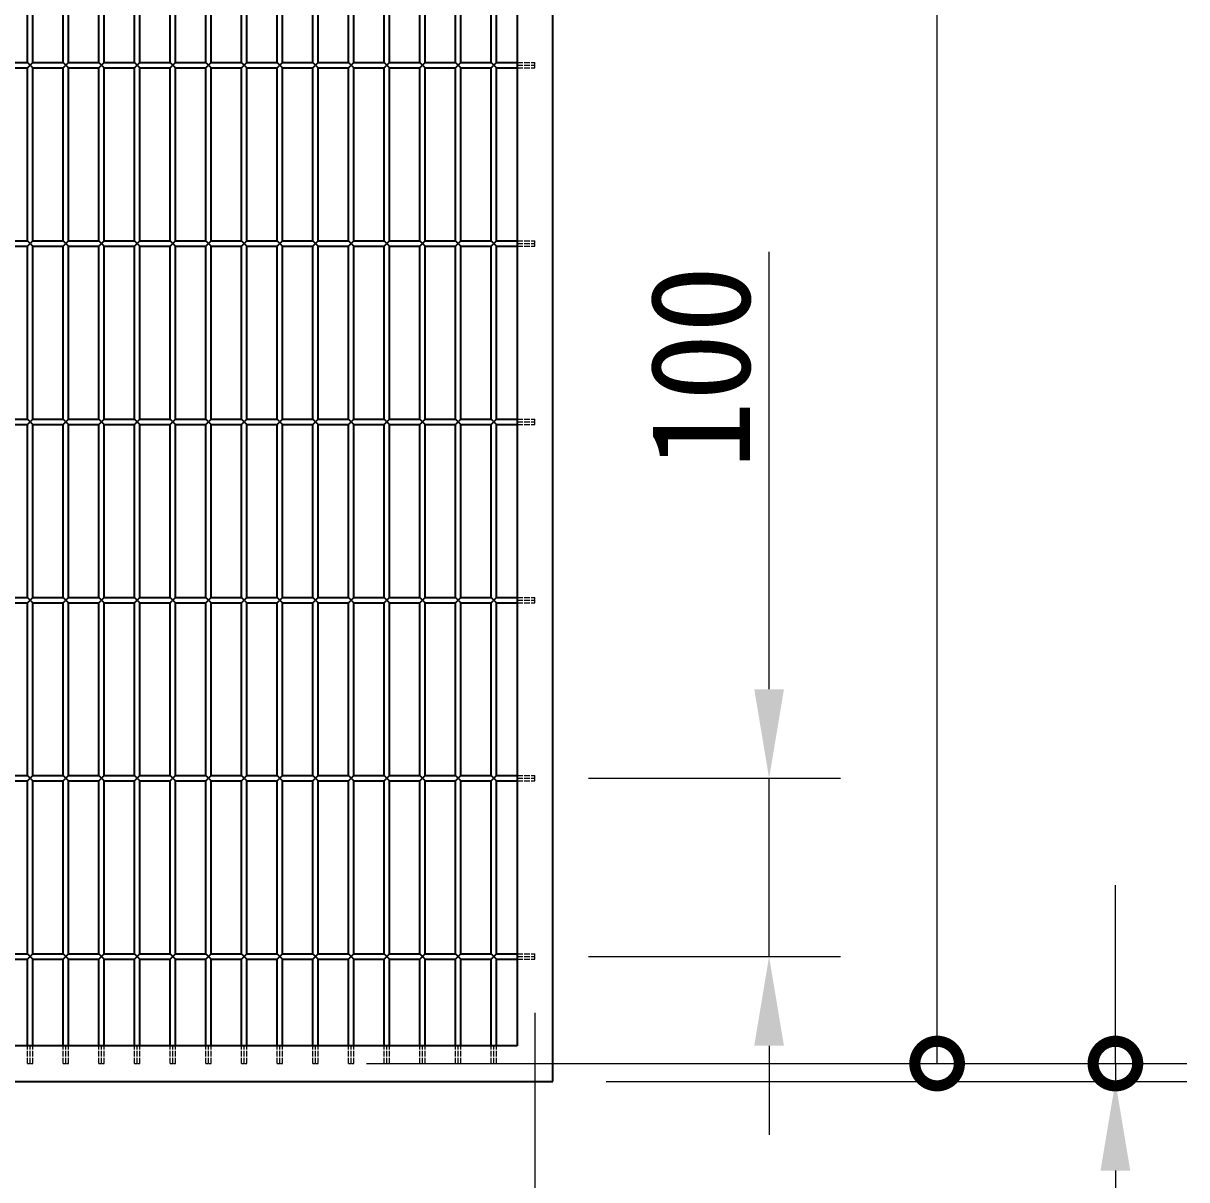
# Model space of a CAD drawing. Header units: millimetres. Extents: x 120 to 9117, y 110 to 4090.
# Drawn here: x 2473 to 3126, y 1462 to 2111 of the extents above; entities that cross this region are included whole.
import ezdxf

# ---------------------------------------------------------------- set-up
doc = ezdxf.new("R2010")
doc.units = ezdxf.units.MM
doc.header["$LTSCALE"] = 20
doc.linetypes.add('DASHED', pattern=[0.2067, 0.1654, -0.0413])
doc.layers.add('可见 (ISO)', color=7, linetype='Continuous', lineweight=25)
doc.layers.add('尺寸 (ISO)', color=7, linetype='Continuous', lineweight=18, true_color=0x008000)
doc.layers.add('隐藏 (ISO)', color=5, linetype='DASHED', lineweight=18, true_color=0x0000ff)
doc.styles.add('最新国标', font='simfang.ttf')
doc.dimstyles.new('默认 (GB)', dxfattribs={"dimscale": 20, "dimtxt": 2.8, "dimasz": 2.5, "dimexe": 2, "dimexo": 1.5, "dimgap": 0.5, "dimtad": 1, "dimtoh": 1, "dimdsep": 46, "dimtxsty": '最新国标', "dimcen": 0.09, "dimdle": 10, "dimclrd": 256, "dimclre": 256, "dimclrt": 256, "dimaunit": 1, "dimadec": 3, "dimazin": 2, "dimtfac": 0.535714, "dimtdec": 3, "dimtmove": 0, "dimatfit": 3, "dimfxl": 0, "dimtolj": 1, "dimlwd": -1, "dimlwe": -1, "dimarcsym": 0})

# ---------------------------------------------------------------- blocks, each defined once
blk = doc.blocks.new('*D9')
at = {"layer": 'Defpoints', "color": 0, "transparency": 16777216}
for p in [(2760.28, 1687.01), (2760.28, 1587.01), (2891.59, 1587.01)]:
    blk.add_point(p, dxfattribs=at)
at = {"layer": '尺寸 (ISO)', "color": 116, "true_color": 0x00803f, "transparency": 16777216}
for p, q in [((2891.59, 1737.01), (2891.59, 1982.31)), ((2790.28, 1687.01), (2931.59, 1687.01)), ((2891.59, 1587.01), (2891.59, 1687.01)), ((2790.28, 1587.01), (2931.59, 1587.01)), ((2891.59, 1537.01), (2891.59, 1487.01))]:
    blk.add_line(p, q, dxfattribs=at)
for points in [[(2883.26, 1737.01), (2899.93, 1737.01), (2891.59, 1687.01)], [(2883.26, 1537.01), (2899.93, 1537.01), (2891.59, 1587.01)]]:
    blk.add_solid(points, dxfattribs=at)
at = {"layer": '尺寸 (ISO)', "transparency": 16777216, "insert": (2853.27, 1917.59), "char_height": 56, "attachment_point": 5, "rotation": 90, "style": '最新国标'}
blk.add_mtext('\\A1;100', dxfattribs=at)
blk = doc.blocks.new('_DotSmall')
at = {"color": 0, "linetype": 'ByBlock', "const_width": 0.5}
blk.add_lwpolyline([(-0.0625, 0, 1), (0.0625, 0, 1)], format="xyb", close=True, dxfattribs=at)
blk = doc.blocks.new('*D17')
at = {"layer": 'Defpoints', "color": 0, "transparency": 16777216}
for p in [(2638.78, 1527.01), (3085.81, 1527.01), (2770.28, 1517.01)]:
    blk.add_point(p, dxfattribs=at)
at = {"layer": '尺寸 (ISO)', "color": 116, "true_color": 0x00803f, "transparency": 16777216}
for p, q in [((3085.81, 1527.01), (3085.81, 1627.01)), ((2668.78, 1527.01), (3125.81, 1527.01)), ((3085.81, 1527.01), (3085.81, 1517.01)), ((2800.28, 1517.01), (3125.81, 1517.01)), ((3085.81, 1467.01), (3085.81, 1328.53))]:
    blk.add_line(p, q, dxfattribs=at)
blk.add_solid([(3077.47, 1467.01), (3094.14, 1467.01), (3085.81, 1517.01)], dxfattribs=at)
at = {"layer": '尺寸 (ISO)', "color": 116, "true_color": 0x00803f, "transparency": 16777216, "xscale": 50, "yscale": 50, "zscale": 50, "rotation": 270}
blk.add_blockref('_DotSmall', (3085.81, 1527.01), dxfattribs=at)
at = {"layer": '尺寸 (ISO)', "transparency": 16777216, "insert": (3047.49, 1372.77), "char_height": 56, "attachment_point": 5, "rotation": 90, "style": '最新国标'}
blk.add_mtext('\\A1;10', dxfattribs=at)
blk = doc.blocks.new('*D19')
at = {"layer": 'Defpoints', "color": 0, "transparency": 16777216}
for p in [(2638.78, 3507.01), (2985.81, 3507.01), (2635.78, 1527.01)]:
    blk.add_point(p, dxfattribs=at)
at = {"layer": '尺寸 (ISO)', "color": 116, "true_color": 0x00803f, "transparency": 16777216}
for p, q in [((2668.78, 3507.01), (3025.81, 3507.01)), ((2985.81, 1527.01), (2985.81, 3457.01)), ((2665.78, 1527.01), (3025.81, 1527.01))]:
    blk.add_line(p, q, dxfattribs=at)
blk.add_solid([(2977.47, 3457.01), (2994.14, 3457.01), (2985.81, 3507.01)], dxfattribs=at)
at = {"layer": '尺寸 (ISO)', "color": 116, "true_color": 0x00803f, "transparency": 16777216, "xscale": 50, "yscale": 50, "zscale": 50, "rotation": 270}
blk.add_blockref('_DotSmall', (2985.81, 1527.01), dxfattribs=at)
at = {"layer": '尺寸 (ISO)', "transparency": 16777216, "insert": (2947.49, 2517.21), "char_height": 56, "attachment_point": 5, "rotation": 90, "style": '最新国标'}
blk.add_mtext('\\A1;1980', dxfattribs=at)
blk = doc.blocks.new('*D21')
at = {"layer": 'Defpoints', "color": 0, "transparency": 16777216}
for p in [(2080.28, 1585.51), (2760.28, 1585.51), (2760.28, 1208.28)]:
    blk.add_point(p, dxfattribs=at)
at = {"layer": '尺寸 (ISO)', "color": 116, "true_color": 0x00803f, "transparency": 16777216}
for p, q in [((2080.28, 1555.51), (2080.28, 1168.28)), ((2760.28, 1555.51), (2760.28, 1168.28)), ((2080.28, 1208.28), (2710.28, 1208.28))]:
    blk.add_line(p, q, dxfattribs=at)
blk.add_solid([(2710.28, 1216.61), (2710.28, 1199.94), (2760.28, 1208.28)], dxfattribs=at)
at = {"layer": '尺寸 (ISO)', "color": 116, "true_color": 0x00803f, "transparency": 16777216, "xscale": 50, "yscale": 50, "zscale": 50, "rotation": 180}
blk.add_blockref('_DotSmall', (2080.28, 1208.28), dxfattribs=at)
at = {"layer": '尺寸 (ISO)', "transparency": 16777216, "insert": (2370.28, 1246.6), "char_height": 56, "attachment_point": 5, "style": '最新国标'}
blk.add_mtext('\\A1;680', dxfattribs=at)

msp = doc.modelspace()

# ---------------------------------------------------------------- linework, layer by layer
at = {"layer": '可见 (ISO)'}
for p, q in [((2770.28, 1517.011), (2770.28, 3517.011)), ((2750.28, 2507.011), (2750.28, 1537.011)), ((2475.78, 2088.511), (2475.78, 2185.511)), ((2478.78, 2088.511), (2478.78, 2185.511)), ((2495.78, 2088.511), (2495.78, 2185.511)), ((2498.78, 2088.511), (2498.78, 2185.511)), ((2515.78, 2088.511), (2515.78, 2185.511)), ((2518.78, 2088.511), (2518.78, 2185.511)), ((2535.78, 2088.511), (2535.78, 2185.511)), ((2538.78, 2088.511), (2538.78, 2185.511)), ((2555.78, 2088.511), (2555.78, 2185.511)), ((2558.78, 2088.511), (2558.78, 2185.511)), ((2575.78, 2088.511), (2575.78, 2185.511)), ((2578.78, 2088.511), (2578.78, 2185.511)), ((2595.78, 2088.511), (2595.78, 2185.511)), ((2598.78, 2088.511), (2598.78, 2185.511)), ((2615.78, 2088.511), (2615.78, 2185.511)), ((2618.78, 2088.511), (2618.78, 2185.511)), ((2635.78, 2088.511), (2635.78, 2185.511)), ((2638.78, 2088.511), (2638.78, 2185.511)), ((2655.78, 2088.511), (2655.78, 2185.511)), ((2658.78, 2088.511), (2658.78, 2185.511)), ((2675.78, 2088.511), (2675.78, 2185.511)), ((2678.78, 2088.511), (2678.78, 2185.511)), ((2695.78, 2088.511), (2695.78, 2185.511)), ((2698.78, 2088.511), (2698.78, 2185.511)), ((2715.78, 2088.511), (2715.78, 2185.511)), ((2718.78, 2088.511), (2718.78, 2185.511)), ((2735.78, 2088.511), (2735.78, 2185.511)), ((2738.78, 2088.511), (2738.78, 2185.511)), ((2458.78, 2088.511), (2475.78, 2088.511)), ((2477.28, 2087.011), (2475.78, 2088.511)), ((2478.78, 2088.511), (2477.28, 2087.011)), ((2478.78, 2088.511), (2495.78, 2088.511)), ((2497.28, 2087.011), (2495.78, 2088.511)), ((2498.78, 2088.511), (2497.28, 2087.011)), ((2498.78, 2088.511), (2515.78, 2088.511)), ((2517.28, 2087.011), (2515.78, 2088.511)), ((2518.78, 2088.511), (2517.28, 2087.011)), ((2518.78, 2088.511), (2535.78, 2088.511)), ((2537.28, 2087.011), (2535.78, 2088.511)), ((2538.78, 2088.511), (2537.28, 2087.011)), ((2538.78, 2088.511), (2555.78, 2088.511)), ((2557.28, 2087.011), (2555.78, 2088.511)), ((2558.78, 2088.511), (2557.28, 2087.011)), ((2558.78, 2088.511), (2575.78, 2088.511)), ((2577.28, 2087.011), (2575.78, 2088.511)), ((2578.78, 2088.511), (2577.28, 2087.011)), ((2578.78, 2088.511), (2595.78, 2088.511)), ((2597.28, 2087.011), (2595.78, 2088.511)), ((2598.78, 2088.511), (2597.28, 2087.011)), ((2598.78, 2088.511), (2615.78, 2088.511)), ((2617.28, 2087.011), (2615.78, 2088.511)), ((2618.78, 2088.511), (2617.28, 2087.011)), ((2618.78, 2088.511), (2635.78, 2088.511)), ((2637.28, 2087.011), (2635.78, 2088.511)), ((2638.78, 2088.511), (2637.28, 2087.011)), ((2638.78, 2088.511), (2655.78, 2088.511)), ((2657.28, 2087.011), (2655.78, 2088.511)), ((2658.78, 2088.511), (2657.28, 2087.011)), ((2658.78, 2088.511), (2675.78, 2088.511)), ((2677.28, 2087.011), (2675.78, 2088.511)), ((2678.78, 2088.511), (2677.28, 2087.011)), ((2678.78, 2088.511), (2695.78, 2088.511)), ((2697.28, 2087.011), (2695.78, 2088.511)), ((2698.78, 2088.511), (2697.28, 2087.011)), ((2698.78, 2088.511), (2715.78, 2088.511)), ((2717.28, 2087.011), (2715.78, 2088.511)), ((2718.78, 2088.511), (2717.28, 2087.011)), ((2718.78, 2088.511), (2735.78, 2088.511)), ((2737.28, 2087.011), (2735.78, 2088.511)), ((2738.78, 2088.511), (2737.28, 2087.011)), ((2738.78, 2088.511), (2750.28, 2088.511)), ((2458.78, 2085.511), (2475.78, 2085.511)), ((2475.78, 2085.511), (2477.28, 2087.011)), ((2475.78, 1988.511), (2475.78, 2085.511)), ((2477.28, 2087.011), (2478.78, 2085.511)), ((2478.78, 2085.511), (2495.78, 2085.511)), ((2478.78, 1988.511), (2478.78, 2085.511)), ((2495.78, 2085.511), (2497.28, 2087.011)), ((2495.78, 1988.511), (2495.78, 2085.511)), ((2497.28, 2087.011), (2498.78, 2085.511)), ((2498.78, 2085.511), (2515.78, 2085.511)), ((2498.78, 1988.511), (2498.78, 2085.511)), ((2515.78, 2085.511), (2517.28, 2087.011)), ((2515.78, 1988.511), (2515.78, 2085.511)), ((2517.28, 2087.011), (2518.78, 2085.511)), ((2518.78, 2085.511), (2535.78, 2085.511)), ((2518.78, 1988.511), (2518.78, 2085.511)), ((2535.78, 2085.511), (2537.28, 2087.011)), ((2535.78, 1988.511), (2535.78, 2085.511)), ((2537.28, 2087.011), (2538.78, 2085.511)), ((2538.78, 2085.511), (2555.78, 2085.511)), ((2538.78, 1988.511), (2538.78, 2085.511)), ((2555.78, 2085.511), (2557.28, 2087.011)), ((2555.78, 1988.511), (2555.78, 2085.511)), ((2557.28, 2087.011), (2558.78, 2085.511)), ((2558.78, 2085.511), (2575.78, 2085.511)), ((2558.78, 1988.511), (2558.78, 2085.511)), ((2575.78, 2085.511), (2577.28, 2087.011)), ((2575.78, 1988.511), (2575.78, 2085.511)), ((2577.28, 2087.011), (2578.78, 2085.511)), ((2578.78, 2085.511), (2595.78, 2085.511)), ((2578.78, 1988.511), (2578.78, 2085.511)), ((2595.78, 2085.511), (2597.28, 2087.011)), ((2595.78, 1988.511), (2595.78, 2085.511)), ((2597.28, 2087.011), (2598.78, 2085.511)), ((2598.78, 2085.511), (2615.78, 2085.511)), ((2598.78, 1988.511), (2598.78, 2085.511)), ((2615.78, 2085.511), (2617.28, 2087.011)), ((2615.78, 1988.511), (2615.78, 2085.511)), ((2617.28, 2087.011), (2618.78, 2085.511)), ((2618.78, 2085.511), (2635.78, 2085.511)), ((2618.78, 1988.511), (2618.78, 2085.511)), ((2635.78, 2085.511), (2637.28, 2087.011)), ((2635.78, 1988.511), (2635.78, 2085.511)), ((2637.28, 2087.011), (2638.78, 2085.511)), ((2638.78, 2085.511), (2655.78, 2085.511)), ((2638.78, 1988.511), (2638.78, 2085.511)), ((2655.78, 2085.511), (2657.28, 2087.011)), ((2655.78, 1988.511), (2655.78, 2085.511)), ((2657.28, 2087.011), (2658.78, 2085.511)), ((2658.78, 2085.511), (2675.78, 2085.511)), ((2658.78, 1988.511), (2658.78, 2085.511)), ((2675.78, 2085.511), (2677.28, 2087.011)), ((2675.78, 1988.511), (2675.78, 2085.511)), ((2677.28, 2087.011), (2678.78, 2085.511)), ((2678.78, 2085.511), (2695.78, 2085.511)), ((2678.78, 1988.511), (2678.78, 2085.511)), ((2695.78, 2085.511), (2697.28, 2087.011)), ((2695.78, 1988.511), (2695.78, 2085.511)), ((2697.28, 2087.011), (2698.78, 2085.511)), ((2698.78, 2085.511), (2715.78, 2085.511)), ((2698.78, 1988.511), (2698.78, 2085.511)), ((2715.78, 2085.511), (2717.28, 2087.011)), ((2715.78, 1988.511), (2715.78, 2085.511)), ((2717.28, 2087.011), (2718.78, 2085.511)), ((2718.78, 2085.511), (2735.78, 2085.511)), ((2718.78, 1988.511), (2718.78, 2085.511)), ((2735.78, 2085.511), (2737.28, 2087.011)), ((2735.78, 1988.511), (2735.78, 2085.511)), ((2737.28, 2087.011), (2738.78, 2085.511)), ((2738.78, 2085.511), (2750.28, 2085.511)), ((2738.78, 1988.511), (2738.78, 2085.511)), ((2458.78, 1988.511), (2475.78, 1988.511)), ((2458.78, 1985.511), (2475.78, 1985.511)), ((2477.28, 1987.011), (2475.78, 1988.511)), ((2475.78, 1985.511), (2477.28, 1987.011)), ((2475.78, 1888.511), (2475.78, 1985.511)), ((2478.78, 1988.511), (2477.28, 1987.011)), ((2477.28, 1987.011), (2478.78, 1985.511)), ((2478.78, 1988.511), (2495.78, 1988.511)), ((2478.78, 1985.511), (2495.78, 1985.511)), ((2478.78, 1888.511), (2478.78, 1985.511)), ((2497.28, 1987.011), (2495.78, 1988.511)), ((2495.78, 1985.511), (2497.28, 1987.011)), ((2495.78, 1888.511), (2495.78, 1985.511)), ((2498.78, 1988.511), (2497.28, 1987.011)), ((2497.28, 1987.011), (2498.78, 1985.511)), ((2498.78, 1988.511), (2515.78, 1988.511)), ((2498.78, 1985.511), (2515.78, 1985.511)), ((2498.78, 1888.511), (2498.78, 1985.511)), ((2517.28, 1987.011), (2515.78, 1988.511)), ((2515.78, 1985.511), (2517.28, 1987.011)), ((2515.78, 1888.511), (2515.78, 1985.511)), ((2518.78, 1988.511), (2517.28, 1987.011)), ((2517.28, 1987.011), (2518.78, 1985.511)), ((2518.78, 1988.511), (2535.78, 1988.511)), ((2518.78, 1985.511), (2535.78, 1985.511)), ((2518.78, 1888.511), (2518.78, 1985.511)), ((2537.28, 1987.011), (2535.78, 1988.511)), ((2535.78, 1985.511), (2537.28, 1987.011)), ((2535.78, 1888.511), (2535.78, 1985.511)), ((2538.78, 1988.511), (2537.28, 1987.011)), ((2537.28, 1987.011), (2538.78, 1985.511)), ((2538.78, 1988.511), (2555.78, 1988.511)), ((2538.78, 1985.511), (2555.78, 1985.511)), ((2538.78, 1888.511), (2538.78, 1985.511)), ((2557.28, 1987.011), (2555.78, 1988.511)), ((2555.78, 1985.511), (2557.28, 1987.011)), ((2555.78, 1888.511), (2555.78, 1985.511)), ((2558.78, 1988.511), (2557.28, 1987.011)), ((2557.28, 1987.011), (2558.78, 1985.511)), ((2558.78, 1988.511), (2575.78, 1988.511)), ((2558.78, 1985.511), (2575.78, 1985.511)), ((2558.78, 1888.511), (2558.78, 1985.511)), ((2577.28, 1987.011), (2575.78, 1988.511)), ((2575.78, 1985.511), (2577.28, 1987.011)), ((2575.78, 1888.511), (2575.78, 1985.511)), ((2578.78, 1988.511), (2577.28, 1987.011)), ((2577.28, 1987.011), (2578.78, 1985.511)), ((2578.78, 1988.511), (2595.78, 1988.511)), ((2578.78, 1985.511), (2595.78, 1985.511)), ((2578.78, 1888.511), (2578.78, 1985.511)), ((2597.28, 1987.011), (2595.78, 1988.511)), ((2595.78, 1985.511), (2597.28, 1987.011)), ((2595.78, 1888.511), (2595.78, 1985.511)), ((2598.78, 1988.511), (2597.28, 1987.011)), ((2597.28, 1987.011), (2598.78, 1985.511)), ((2598.78, 1988.511), (2615.78, 1988.511)), ((2598.78, 1985.511), (2615.78, 1985.511)), ((2598.78, 1888.511), (2598.78, 1985.511)), ((2617.28, 1987.011), (2615.78, 1988.511)), ((2615.78, 1985.511), (2617.28, 1987.011)), ((2615.78, 1888.511), (2615.78, 1985.511)), ((2618.78, 1988.511), (2617.28, 1987.011)), ((2617.28, 1987.011), (2618.78, 1985.511)), ((2618.78, 1988.511), (2635.78, 1988.511)), ((2618.78, 1985.511), (2635.78, 1985.511)), ((2618.78, 1888.511), (2618.78, 1985.511)), ((2637.28, 1987.011), (2635.78, 1988.511)), ((2635.78, 1985.511), (2637.28, 1987.011)), ((2635.78, 1888.511), (2635.78, 1985.511)), ((2638.78, 1988.511), (2637.28, 1987.011)), ((2637.28, 1987.011), (2638.78, 1985.511)), ((2638.78, 1988.511), (2655.78, 1988.511)), ((2638.78, 1985.511), (2655.78, 1985.511)), ((2638.78, 1888.511), (2638.78, 1985.511)), ((2657.28, 1987.011), (2655.78, 1988.511)), ((2655.78, 1985.511), (2657.28, 1987.011)), ((2655.78, 1888.511), (2655.78, 1985.511)), ((2658.78, 1988.511), (2657.28, 1987.011)), ((2657.28, 1987.011), (2658.78, 1985.511)), ((2658.78, 1988.511), (2675.78, 1988.511)), ((2658.78, 1985.511), (2675.78, 1985.511)), ((2658.78, 1888.511), (2658.78, 1985.511)), ((2677.28, 1987.011), (2675.78, 1988.511)), ((2675.78, 1985.511), (2677.28, 1987.011)), ((2675.78, 1888.511), (2675.78, 1985.511)), ((2678.78, 1988.511), (2677.28, 1987.011)), ((2677.28, 1987.011), (2678.78, 1985.511)), ((2678.78, 1988.511), (2695.78, 1988.511)), ((2678.78, 1985.511), (2695.78, 1985.511)), ((2678.78, 1888.511), (2678.78, 1985.511)), ((2697.28, 1987.011), (2695.78, 1988.511)), ((2695.78, 1985.511), (2697.28, 1987.011)), ((2695.78, 1888.511), (2695.78, 1985.511)), ((2698.78, 1988.511), (2697.28, 1987.011)), ((2697.28, 1987.011), (2698.78, 1985.511)), ((2698.78, 1988.511), (2715.78, 1988.511)), ((2698.78, 1985.511), (2715.78, 1985.511)), ((2698.78, 1888.511), (2698.78, 1985.511)), ((2717.28, 1987.011), (2715.78, 1988.511)), ((2715.78, 1985.511), (2717.28, 1987.011)), ((2715.78, 1888.511), (2715.78, 1985.511)), ((2718.78, 1988.511), (2717.28, 1987.011)), ((2717.28, 1987.011), (2718.78, 1985.511)), ((2718.78, 1988.511), (2735.78, 1988.511)), ((2718.78, 1985.511), (2735.78, 1985.511)), ((2718.78, 1888.511), (2718.78, 1985.511)), ((2737.28, 1987.011), (2735.78, 1988.511)), ((2735.78, 1985.511), (2737.28, 1987.011)), ((2735.78, 1888.511), (2735.78, 1985.511)), ((2738.78, 1988.511), (2737.28, 1987.011)), ((2737.28, 1987.011), (2738.78, 1985.511)), ((2738.78, 1988.511), (2750.28, 1988.511)), ((2738.78, 1985.511), (2750.28, 1985.511)), ((2738.78, 1888.511), (2738.78, 1985.511)), ((2458.78, 1888.511), (2475.78, 1888.511)), ((2477.28, 1887.011), (2475.78, 1888.511)), ((2475.78, 1885.511), (2477.28, 1887.011)), ((2478.78, 1888.511), (2477.28, 1887.011)), ((2477.28, 1887.011), (2478.78, 1885.511)), ((2478.78, 1888.511), (2495.78, 1888.511)), ((2497.28, 1887.011), (2495.78, 1888.511)), ((2495.78, 1885.511), (2497.28, 1887.011)), ((2498.78, 1888.511), (2497.28, 1887.011)), ((2497.28, 1887.011), (2498.78, 1885.511)), ((2498.78, 1888.511), (2515.78, 1888.511)), ((2517.28, 1887.011), (2515.78, 1888.511)), ((2515.78, 1885.511), (2517.28, 1887.011)), ((2518.78, 1888.511), (2517.28, 1887.011)), ((2517.28, 1887.011), (2518.78, 1885.511)), ((2518.78, 1888.511), (2535.78, 1888.511)), ((2537.28, 1887.011), (2535.78, 1888.511)), ((2535.78, 1885.511), (2537.28, 1887.011)), ((2538.78, 1888.511), (2537.28, 1887.011)), ((2537.28, 1887.011), (2538.78, 1885.511)), ((2538.78, 1888.511), (2555.78, 1888.511)), ((2557.28, 1887.011), (2555.78, 1888.511)), ((2555.78, 1885.511), (2557.28, 1887.011)), ((2558.78, 1888.511), (2557.28, 1887.011)), ((2557.28, 1887.011), (2558.78, 1885.511)), ((2558.78, 1888.511), (2575.78, 1888.511)), ((2577.28, 1887.011), (2575.78, 1888.511)), ((2575.78, 1885.511), (2577.28, 1887.011)), ((2578.78, 1888.511), (2577.28, 1887.011)), ((2577.28, 1887.011), (2578.78, 1885.511)), ((2578.78, 1888.511), (2595.78, 1888.511)), ((2597.28, 1887.011), (2595.78, 1888.511)), ((2595.78, 1885.511), (2597.28, 1887.011)), ((2598.78, 1888.511), (2597.28, 1887.011)), ((2597.28, 1887.011), (2598.78, 1885.511)), ((2598.78, 1888.511), (2615.78, 1888.511)), ((2617.28, 1887.011), (2615.78, 1888.511)), ((2615.78, 1885.511), (2617.28, 1887.011)), ((2618.78, 1888.511), (2617.28, 1887.011)), ((2617.28, 1887.011), (2618.78, 1885.511)), ((2618.78, 1888.511), (2635.78, 1888.511)), ((2637.28, 1887.011), (2635.78, 1888.511)), ((2635.78, 1885.511), (2637.28, 1887.011)), ((2638.78, 1888.511), (2637.28, 1887.011)), ((2637.28, 1887.011), (2638.78, 1885.511)), ((2638.78, 1888.511), (2655.78, 1888.511)), ((2657.28, 1887.011), (2655.78, 1888.511)), ((2655.78, 1885.511), (2657.28, 1887.011)), ((2658.78, 1888.511), (2657.28, 1887.011)), ((2657.28, 1887.011), (2658.78, 1885.511)), ((2658.78, 1888.511), (2675.78, 1888.511)), ((2677.28, 1887.011), (2675.78, 1888.511)), ((2675.78, 1885.511), (2677.28, 1887.011)), ((2678.78, 1888.511), (2677.28, 1887.011)), ((2677.28, 1887.011), (2678.78, 1885.511)), ((2678.78, 1888.511), (2695.78, 1888.511)), ((2697.28, 1887.011), (2695.78, 1888.511)), ((2695.78, 1885.511), (2697.28, 1887.011)), ((2698.78, 1888.511), (2697.28, 1887.011)), ((2697.28, 1887.011), (2698.78, 1885.511)), ((2698.78, 1888.511), (2715.78, 1888.511)), ((2717.28, 1887.011), (2715.78, 1888.511)), ((2715.78, 1885.511), (2717.28, 1887.011)), ((2718.78, 1888.511), (2717.28, 1887.011)), ((2717.28, 1887.011), (2718.78, 1885.511)), ((2718.78, 1888.511), (2735.78, 1888.511)), ((2737.28, 1887.011), (2735.78, 1888.511)), ((2735.78, 1885.511), (2737.28, 1887.011)), ((2738.78, 1888.511), (2737.28, 1887.011)), ((2737.28, 1887.011), (2738.78, 1885.511)), ((2738.78, 1888.511), (2750.28, 1888.511)), ((2458.78, 1885.511), (2475.78, 1885.511)), ((2475.78, 1788.511), (2475.78, 1885.511)), ((2478.78, 1885.511), (2495.78, 1885.511)), ((2478.78, 1788.511), (2478.78, 1885.511)), ((2495.78, 1788.511), (2495.78, 1885.511)), ((2498.78, 1885.511), (2515.78, 1885.511)), ((2498.78, 1788.511), (2498.78, 1885.511)), ((2515.78, 1788.511), (2515.78, 1885.511)), ((2518.78, 1885.511), (2535.78, 1885.511)), ((2518.78, 1788.511), (2518.78, 1885.511)), ((2535.78, 1788.511), (2535.78, 1885.511)), ((2538.78, 1885.511), (2555.78, 1885.511)), ((2538.78, 1788.511), (2538.78, 1885.511)), ((2555.78, 1788.511), (2555.78, 1885.511)), ((2558.78, 1885.511), (2575.78, 1885.511)), ((2558.78, 1788.511), (2558.78, 1885.511)), ((2575.78, 1788.511), (2575.78, 1885.511)), ((2578.78, 1885.511), (2595.78, 1885.511)), ((2578.78, 1788.511), (2578.78, 1885.511)), ((2595.78, 1788.511), (2595.78, 1885.511)), ((2598.78, 1885.511), (2615.78, 1885.511)), ((2598.78, 1788.511), (2598.78, 1885.511)), ((2615.78, 1788.511), (2615.78, 1885.511)), ((2618.78, 1885.511), (2635.78, 1885.511)), ((2618.78, 1788.511), (2618.78, 1885.511)), ((2635.78, 1788.511), (2635.78, 1885.511)), ((2638.78, 1885.511), (2655.78, 1885.511)), ((2638.78, 1788.511), (2638.78, 1885.511)), ((2655.78, 1788.511), (2655.78, 1885.511)), ((2658.78, 1885.511), (2675.78, 1885.511)), ((2658.78, 1788.511), (2658.78, 1885.511)), ((2675.78, 1788.511), (2675.78, 1885.511)), ((2678.78, 1885.511), (2695.78, 1885.511)), ((2678.78, 1788.511), (2678.78, 1885.511)), ((2695.78, 1788.511), (2695.78, 1885.511)), ((2698.78, 1885.511), (2715.78, 1885.511)), ((2698.78, 1788.511), (2698.78, 1885.511)), ((2715.78, 1788.511), (2715.78, 1885.511)), ((2718.78, 1885.511), (2735.78, 1885.511)), ((2718.78, 1788.511), (2718.78, 1885.511)), ((2735.78, 1788.511), (2735.78, 1885.511)), ((2738.78, 1885.511), (2750.28, 1885.511)), ((2738.78, 1788.511), (2738.78, 1885.511)), ((2458.78, 1788.511), (2475.78, 1788.511)), ((2477.28, 1787.011), (2475.78, 1788.511)), ((2478.78, 1788.511), (2477.28, 1787.011)), ((2478.78, 1788.511), (2495.78, 1788.511)), ((2497.28, 1787.011), (2495.78, 1788.511)), ((2498.78, 1788.511), (2497.28, 1787.011)), ((2498.78, 1788.511), (2515.78, 1788.511)), ((2517.28, 1787.011), (2515.78, 1788.511)), ((2518.78, 1788.511), (2517.28, 1787.011)), ((2518.78, 1788.511), (2535.78, 1788.511)), ((2537.28, 1787.011), (2535.78, 1788.511)), ((2538.78, 1788.511), (2537.28, 1787.011)), ((2538.78, 1788.511), (2555.78, 1788.511)), ((2557.28, 1787.011), (2555.78, 1788.511)), ((2558.78, 1788.511), (2557.28, 1787.011)), ((2558.78, 1788.511), (2575.78, 1788.511)), ((2577.28, 1787.011), (2575.78, 1788.511)), ((2578.78, 1788.511), (2577.28, 1787.011)), ((2578.78, 1788.511), (2595.78, 1788.511)), ((2597.28, 1787.011), (2595.78, 1788.511)), ((2598.78, 1788.511), (2597.28, 1787.011)), ((2598.78, 1788.511), (2615.78, 1788.511)), ((2617.28, 1787.011), (2615.78, 1788.511)), ((2618.78, 1788.511), (2617.28, 1787.011)), ((2618.78, 1788.511), (2635.78, 1788.511)), ((2637.28, 1787.011), (2635.78, 1788.511)), ((2638.78, 1788.511), (2637.28, 1787.011)), ((2638.78, 1788.511), (2655.78, 1788.511)), ((2657.28, 1787.011), (2655.78, 1788.511)), ((2658.78, 1788.511), (2657.28, 1787.011)), ((2658.78, 1788.511), (2675.78, 1788.511)), ((2677.28, 1787.011), (2675.78, 1788.511)), ((2678.78, 1788.511), (2677.28, 1787.011)), ((2678.78, 1788.511), (2695.78, 1788.511)), ((2697.28, 1787.011), (2695.78, 1788.511)), ((2698.78, 1788.511), (2697.28, 1787.011)), ((2698.78, 1788.511), (2715.78, 1788.511)), ((2717.28, 1787.011), (2715.78, 1788.511)), ((2718.78, 1788.511), (2717.28, 1787.011)), ((2718.78, 1788.511), (2735.78, 1788.511)), ((2737.28, 1787.011), (2735.78, 1788.511)), ((2738.78, 1788.511), (2737.28, 1787.011)), ((2738.78, 1788.511), (2750.28, 1788.511)), ((2458.78, 1785.511), (2475.78, 1785.511)), ((2475.78, 1785.511), (2477.28, 1787.011)), ((2475.78, 1688.511), (2475.78, 1785.511)), ((2477.28, 1787.011), (2478.78, 1785.511)), ((2478.78, 1785.511), (2495.78, 1785.511)), ((2478.78, 1688.511), (2478.78, 1785.511)), ((2495.78, 1785.511), (2497.28, 1787.011)), ((2495.78, 1688.511), (2495.78, 1785.511)), ((2497.28, 1787.011), (2498.78, 1785.511)), ((2498.78, 1785.511), (2515.78, 1785.511)), ((2498.78, 1688.511), (2498.78, 1785.511)), ((2515.78, 1785.511), (2517.28, 1787.011)), ((2515.78, 1688.511), (2515.78, 1785.511)), ((2517.28, 1787.011), (2518.78, 1785.511)), ((2518.78, 1785.511), (2535.78, 1785.511)), ((2518.78, 1688.511), (2518.78, 1785.511)), ((2535.78, 1785.511), (2537.28, 1787.011)), ((2535.78, 1688.511), (2535.78, 1785.511)), ((2537.28, 1787.011), (2538.78, 1785.511)), ((2538.78, 1785.511), (2555.78, 1785.511)), ((2538.78, 1688.511), (2538.78, 1785.511)), ((2555.78, 1785.511), (2557.28, 1787.011)), ((2555.78, 1688.511), (2555.78, 1785.511)), ((2557.28, 1787.011), (2558.78, 1785.511)), ((2558.78, 1785.511), (2575.78, 1785.511)), ((2558.78, 1688.511), (2558.78, 1785.511)), ((2575.78, 1785.511), (2577.28, 1787.011)), ((2575.78, 1688.511), (2575.78, 1785.511)), ((2577.28, 1787.011), (2578.78, 1785.511)), ((2578.78, 1785.511), (2595.78, 1785.511)), ((2578.78, 1688.511), (2578.78, 1785.511)), ((2595.78, 1785.511), (2597.28, 1787.011)), ((2595.78, 1688.511), (2595.78, 1785.511)), ((2597.28, 1787.011), (2598.78, 1785.511)), ((2598.78, 1785.511), (2615.78, 1785.511)), ((2598.78, 1688.511), (2598.78, 1785.511)), ((2615.78, 1785.511), (2617.28, 1787.011)), ((2615.78, 1688.511), (2615.78, 1785.511)), ((2617.28, 1787.011), (2618.78, 1785.511)), ((2618.78, 1785.511), (2635.78, 1785.511)), ((2618.78, 1688.511), (2618.78, 1785.511)), ((2635.78, 1785.511), (2637.28, 1787.011)), ((2635.78, 1688.511), (2635.78, 1785.511)), ((2637.28, 1787.011), (2638.78, 1785.511)), ((2638.78, 1785.511), (2655.78, 1785.511)), ((2638.78, 1688.511), (2638.78, 1785.511)), ((2655.78, 1785.511), (2657.28, 1787.011)), ((2655.78, 1688.511), (2655.78, 1785.511)), ((2657.28, 1787.011), (2658.78, 1785.511)), ((2658.78, 1785.511), (2675.78, 1785.511)), ((2658.78, 1688.511), (2658.78, 1785.511)), ((2675.78, 1785.511), (2677.28, 1787.011)), ((2675.78, 1688.511), (2675.78, 1785.511)), ((2677.28, 1787.011), (2678.78, 1785.511)), ((2678.78, 1785.511), (2695.78, 1785.511)), ((2678.78, 1688.511), (2678.78, 1785.511)), ((2695.78, 1785.511), (2697.28, 1787.011)), ((2695.78, 1688.511), (2695.78, 1785.511)), ((2697.28, 1787.011), (2698.78, 1785.511)), ((2698.78, 1785.511), (2715.78, 1785.511)), ((2698.78, 1688.511), (2698.78, 1785.511)), ((2715.78, 1785.511), (2717.28, 1787.011)), ((2715.78, 1688.511), (2715.78, 1785.511)), ((2717.28, 1787.011), (2718.78, 1785.511)), ((2718.78, 1785.511), (2735.78, 1785.511)), ((2718.78, 1688.511), (2718.78, 1785.511)), ((2735.78, 1785.511), (2737.28, 1787.011)), ((2735.78, 1688.511), (2735.78, 1785.511)), ((2737.28, 1787.011), (2738.78, 1785.511)), ((2738.78, 1785.511), (2750.28, 1785.511)), ((2738.78, 1688.511), (2738.78, 1785.511)), ((2458.78, 1688.511), (2475.78, 1688.511)), ((2458.78, 1685.511), (2475.78, 1685.511)), ((2477.28, 1687.011), (2475.78, 1688.511)), ((2475.78, 1685.511), (2477.28, 1687.011)), ((2475.78, 1588.511), (2475.78, 1685.511)), ((2478.78, 1688.511), (2477.28, 1687.011)), ((2477.28, 1687.011), (2478.78, 1685.511)), ((2478.78, 1688.511), (2495.78, 1688.511)), ((2478.78, 1685.511), (2495.78, 1685.511)), ((2478.78, 1588.511), (2478.78, 1685.511)), ((2497.28, 1687.011), (2495.78, 1688.511)), ((2495.78, 1685.511), (2497.28, 1687.011)), ((2495.78, 1588.511), (2495.78, 1685.511)), ((2498.78, 1688.511), (2497.28, 1687.011)), ((2497.28, 1687.011), (2498.78, 1685.511)), ((2498.78, 1688.511), (2515.78, 1688.511)), ((2498.78, 1685.511), (2515.78, 1685.511)), ((2498.78, 1588.511), (2498.78, 1685.511)), ((2517.28, 1687.011), (2515.78, 1688.511)), ((2515.78, 1685.511), (2517.28, 1687.011)), ((2515.78, 1588.511), (2515.78, 1685.511)), ((2518.78, 1688.511), (2517.28, 1687.011)), ((2517.28, 1687.011), (2518.78, 1685.511)), ((2518.78, 1688.511), (2535.78, 1688.511)), ((2518.78, 1685.511), (2535.78, 1685.511)), ((2518.78, 1588.511), (2518.78, 1685.511)), ((2537.28, 1687.011), (2535.78, 1688.511)), ((2535.78, 1685.511), (2537.28, 1687.011)), ((2535.78, 1588.511), (2535.78, 1685.511)), ((2538.78, 1688.511), (2537.28, 1687.011)), ((2537.28, 1687.011), (2538.78, 1685.511)), ((2538.78, 1688.511), (2555.78, 1688.511)), ((2538.78, 1685.511), (2555.78, 1685.511)), ((2538.78, 1588.511), (2538.78, 1685.511)), ((2557.28, 1687.011), (2555.78, 1688.511)), ((2555.78, 1685.511), (2557.28, 1687.011)), ((2555.78, 1588.511), (2555.78, 1685.511)), ((2558.78, 1688.511), (2557.28, 1687.011)), ((2557.28, 1687.011), (2558.78, 1685.511)), ((2558.78, 1688.511), (2575.78, 1688.511)), ((2558.78, 1685.511), (2575.78, 1685.511)), ((2558.78, 1588.511), (2558.78, 1685.511)), ((2577.28, 1687.011), (2575.78, 1688.511)), ((2575.78, 1685.511), (2577.28, 1687.011)), ((2575.78, 1588.511), (2575.78, 1685.511)), ((2578.78, 1688.511), (2577.28, 1687.011)), ((2577.28, 1687.011), (2578.78, 1685.511)), ((2578.78, 1688.511), (2595.78, 1688.511)), ((2578.78, 1685.511), (2595.78, 1685.511)), ((2578.78, 1588.511), (2578.78, 1685.511)), ((2597.28, 1687.011), (2595.78, 1688.511)), ((2595.78, 1685.511), (2597.28, 1687.011)), ((2595.78, 1588.511), (2595.78, 1685.511)), ((2598.78, 1688.511), (2597.28, 1687.011)), ((2597.28, 1687.011), (2598.78, 1685.511)), ((2598.78, 1688.511), (2615.78, 1688.511)), ((2598.78, 1685.511), (2615.78, 1685.511)), ((2598.78, 1588.511), (2598.78, 1685.511)), ((2617.28, 1687.011), (2615.78, 1688.511)), ((2615.78, 1685.511), (2617.28, 1687.011)), ((2615.78, 1588.511), (2615.78, 1685.511)), ((2618.78, 1688.511), (2617.28, 1687.011)), ((2617.28, 1687.011), (2618.78, 1685.511)), ((2618.78, 1688.511), (2635.78, 1688.511)), ((2618.78, 1685.511), (2635.78, 1685.511)), ((2618.78, 1588.511), (2618.78, 1685.511)), ((2637.28, 1687.011), (2635.78, 1688.511)), ((2635.78, 1685.511), (2637.28, 1687.011)), ((2635.78, 1588.511), (2635.78, 1685.511)), ((2638.78, 1688.511), (2637.28, 1687.011)), ((2637.28, 1687.011), (2638.78, 1685.511)), ((2638.78, 1688.511), (2655.78, 1688.511)), ((2638.78, 1685.511), (2655.78, 1685.511)), ((2638.78, 1588.511), (2638.78, 1685.511)), ((2657.28, 1687.011), (2655.78, 1688.511)), ((2655.78, 1685.511), (2657.28, 1687.011)), ((2655.78, 1588.511), (2655.78, 1685.511)), ((2658.78, 1688.511), (2657.28, 1687.011)), ((2657.28, 1687.011), (2658.78, 1685.511)), ((2658.78, 1688.511), (2675.78, 1688.511)), ((2658.78, 1685.511), (2675.78, 1685.511)), ((2658.78, 1588.511), (2658.78, 1685.511)), ((2677.28, 1687.011), (2675.78, 1688.511)), ((2675.78, 1685.511), (2677.28, 1687.011)), ((2675.78, 1588.511), (2675.78, 1685.511)), ((2678.78, 1688.511), (2677.28, 1687.011)), ((2677.28, 1687.011), (2678.78, 1685.511)), ((2678.78, 1688.511), (2695.78, 1688.511)), ((2678.78, 1685.511), (2695.78, 1685.511)), ((2678.78, 1588.511), (2678.78, 1685.511)), ((2697.28, 1687.011), (2695.78, 1688.511)), ((2695.78, 1685.511), (2697.28, 1687.011)), ((2695.78, 1588.511), (2695.78, 1685.511)), ((2698.78, 1688.511), (2697.28, 1687.011)), ((2697.28, 1687.011), (2698.78, 1685.511)), ((2698.78, 1688.511), (2715.78, 1688.511)), ((2698.78, 1685.511), (2715.78, 1685.511)), ((2698.78, 1588.511), (2698.78, 1685.511)), ((2717.28, 1687.011), (2715.78, 1688.511)), ((2715.78, 1685.511), (2717.28, 1687.011)), ((2715.78, 1588.511), (2715.78, 1685.511)), ((2718.78, 1688.511), (2717.28, 1687.011)), ((2717.28, 1687.011), (2718.78, 1685.511)), ((2718.78, 1688.511), (2735.78, 1688.511)), ((2718.78, 1685.511), (2735.78, 1685.511)), ((2718.78, 1588.511), (2718.78, 1685.511)), ((2737.28, 1687.011), (2735.78, 1688.511)), ((2735.78, 1685.511), (2737.28, 1687.011)), ((2735.78, 1588.511), (2735.78, 1685.511)), ((2738.78, 1688.511), (2737.28, 1687.011)), ((2737.28, 1687.011), (2738.78, 1685.511)), ((2738.78, 1688.511), (2750.28, 1688.511)), ((2738.78, 1685.511), (2750.28, 1685.511)), ((2738.78, 1588.511), (2738.78, 1685.511)), ((2458.78, 1588.511), (2475.78, 1588.511)), ((2475.78, 1588.511), (2477.28, 1587.011)), ((2477.28, 1587.011), (2475.78, 1585.511)), ((2477.28, 1587.011), (2478.78, 1588.511)), ((2478.78, 1585.511), (2477.28, 1587.011)), ((2478.78, 1588.511), (2495.78, 1588.511)), ((2495.78, 1588.511), (2497.28, 1587.011)), ((2497.28, 1587.011), (2495.78, 1585.511)), ((2497.28, 1587.011), (2498.78, 1588.511)), ((2498.78, 1585.511), (2497.28, 1587.011)), ((2498.78, 1588.511), (2515.78, 1588.511)), ((2515.78, 1588.511), (2517.28, 1587.011)), ((2517.28, 1587.011), (2515.78, 1585.511)), ((2517.28, 1587.011), (2518.78, 1588.511)), ((2518.78, 1585.511), (2517.28, 1587.011)), ((2518.78, 1588.511), (2535.78, 1588.511)), ((2535.78, 1588.511), (2537.28, 1587.011)), ((2537.28, 1587.011), (2535.78, 1585.511)), ((2537.28, 1587.011), (2538.78, 1588.511)), ((2538.78, 1585.511), (2537.28, 1587.011)), ((2538.78, 1588.511), (2555.78, 1588.511)), ((2555.78, 1588.511), (2557.28, 1587.011)), ((2557.28, 1587.011), (2555.78, 1585.511)), ((2557.28, 1587.011), (2558.78, 1588.511)), ((2558.78, 1585.511), (2557.28, 1587.011)), ((2558.78, 1588.511), (2575.78, 1588.511)), ((2575.78, 1588.511), (2577.28, 1587.011)), ((2577.28, 1587.011), (2575.78, 1585.511)), ((2577.28, 1587.011), (2578.78, 1588.511)), ((2578.78, 1585.511), (2577.28, 1587.011)), ((2578.78, 1588.511), (2595.78, 1588.511)), ((2595.78, 1588.511), (2597.28, 1587.011)), ((2597.28, 1587.011), (2595.78, 1585.511)), ((2597.28, 1587.011), (2598.78, 1588.511)), ((2598.78, 1585.511), (2597.28, 1587.011)), ((2598.78, 1588.511), (2615.78, 1588.511)), ((2615.78, 1588.511), (2617.28, 1587.011)), ((2617.28, 1587.011), (2615.78, 1585.511)), ((2617.28, 1587.011), (2618.78, 1588.511)), ((2618.78, 1585.511), (2617.28, 1587.011)), ((2618.78, 1588.511), (2635.78, 1588.511)), ((2635.78, 1588.511), (2637.28, 1587.011)), ((2637.28, 1587.011), (2635.78, 1585.511)), ((2637.28, 1587.011), (2638.78, 1588.511)), ((2638.78, 1585.511), (2637.28, 1587.011)), ((2638.78, 1588.511), (2655.78, 1588.511)), ((2655.78, 1588.511), (2657.28, 1587.011)), ((2657.28, 1587.011), (2655.78, 1585.511)), ((2657.28, 1587.011), (2658.78, 1588.511)), ((2658.78, 1585.511), (2657.28, 1587.011)), ((2658.78, 1588.511), (2675.78, 1588.511)), ((2675.78, 1588.511), (2677.28, 1587.011)), ((2677.28, 1587.011), (2675.78, 1585.511)), ((2677.28, 1587.011), (2678.78, 1588.511)), ((2678.78, 1585.511), (2677.28, 1587.011)), ((2678.78, 1588.511), (2695.78, 1588.511)), ((2695.78, 1588.511), (2697.28, 1587.011)), ((2697.28, 1587.011), (2695.78, 1585.511)), ((2697.28, 1587.011), (2698.78, 1588.511)), ((2698.78, 1585.511), (2697.28, 1587.011)), ((2698.78, 1588.511), (2715.78, 1588.511)), ((2715.78, 1588.511), (2717.28, 1587.011)), ((2717.28, 1587.011), (2715.78, 1585.511)), ((2717.28, 1587.011), (2718.78, 1588.511)), ((2718.78, 1585.511), (2717.28, 1587.011)), ((2718.78, 1588.511), (2735.78, 1588.511)), ((2735.78, 1588.511), (2737.28, 1587.011)), ((2737.28, 1587.011), (2735.78, 1585.511)), ((2737.28, 1587.011), (2738.78, 1588.511)), ((2738.78, 1585.511), (2737.28, 1587.011)), ((2738.78, 1588.511), (2750.28, 1588.511)), ((2458.78, 1585.511), (2475.78, 1585.511)), ((2475.78, 1537.011), (2475.78, 1585.511)), ((2478.78, 1537.011), (2478.78, 1585.511)), ((2478.78, 1585.511), (2495.78, 1585.511)), ((2495.78, 1537.011), (2495.78, 1585.511)), ((2498.78, 1537.011), (2498.78, 1585.511)), ((2498.78, 1585.511), (2515.78, 1585.511)), ((2515.78, 1537.011), (2515.78, 1585.511)), ((2518.78, 1537.011), (2518.78, 1585.511)), ((2518.78, 1585.511), (2535.78, 1585.511)), ((2535.78, 1537.011), (2535.78, 1585.511)), ((2538.78, 1537.011), (2538.78, 1585.511)), ((2538.78, 1585.511), (2555.78, 1585.511)), ((2555.78, 1537.011), (2555.78, 1585.511)), ((2558.78, 1537.011), (2558.78, 1585.511)), ((2558.78, 1585.511), (2575.78, 1585.511)), ((2575.78, 1537.011), (2575.78, 1585.511)), ((2578.78, 1537.011), (2578.78, 1585.511)), ((2578.78, 1585.511), (2595.78, 1585.511)), ((2595.78, 1537.011), (2595.78, 1585.511)), ((2598.78, 1537.011), (2598.78, 1585.511)), ((2598.78, 1585.511), (2615.78, 1585.511)), ((2615.78, 1537.011), (2615.78, 1585.511)), ((2618.78, 1537.011), (2618.78, 1585.511)), ((2618.78, 1585.511), (2635.78, 1585.511)), ((2635.78, 1537.011), (2635.78, 1585.511)), ((2638.78, 1537.011), (2638.78, 1585.511)), ((2638.78, 1585.511), (2655.78, 1585.511)), ((2655.78, 1537.011), (2655.78, 1585.511)), ((2658.78, 1537.011), (2658.78, 1585.511)), ((2658.78, 1585.511), (2675.78, 1585.511)), ((2675.78, 1537.011), (2675.78, 1585.511)), ((2678.78, 1537.011), (2678.78, 1585.511)), ((2678.78, 1585.511), (2695.78, 1585.511)), ((2695.78, 1537.011), (2695.78, 1585.511)), ((2698.78, 1537.011), (2698.78, 1585.511)), ((2698.78, 1585.511), (2715.78, 1585.511)), ((2715.78, 1537.011), (2715.78, 1585.511)), ((2718.78, 1537.011), (2718.78, 1585.511)), ((2718.78, 1585.511), (2735.78, 1585.511)), ((2735.78, 1537.011), (2735.78, 1585.511)), ((2738.78, 1537.011), (2738.78, 1585.511)), ((2738.78, 1585.511), (2750.28, 1585.511)), ((2750.28, 1537.011), (2090.28, 1537.011)), ((2070.28, 1517.011), (2770.28, 1517.011))]:
    msp.add_line(p, q, dxfattribs=at)
at = {"layer": '隐藏 (ISO)', "ltscale": 0.952248}
for p, q in [((2750.28, 2088.511), (2760.28, 2088.511)), ((2750.28, 2087.011), (2760.28, 2087.011)), ((2750.28, 2085.511), (2760.28, 2085.511)), ((2750.28, 1988.511), (2760.28, 1988.511)), ((2750.28, 1987.011), (2760.28, 1987.011)), ((2750.28, 1985.511), (2760.28, 1985.511)), ((2750.28, 1888.511), (2760.28, 1888.511)), ((2750.28, 1887.011), (2760.28, 1887.011)), ((2750.28, 1885.511), (2760.28, 1885.511)), ((2750.28, 1788.511), (2760.28, 1788.511)), ((2750.28, 1787.011), (2760.28, 1787.011)), ((2750.28, 1785.511), (2760.28, 1785.511)), ((2750.28, 1688.511), (2760.28, 1688.511)), ((2750.28, 1687.011), (2760.28, 1687.011)), ((2750.28, 1685.511), (2760.28, 1685.511)), ((2750.28, 1588.511), (2760.28, 1588.511)), ((2750.28, 1587.011), (2760.28, 1587.011)), ((2750.28, 1585.511), (2760.28, 1585.511)), ((2475.78, 1527.011), (2475.78, 1537.011)), ((2477.28, 1527.011), (2477.28, 1537.011)), ((2478.78, 1527.011), (2478.78, 1537.011)), ((2495.78, 1527.011), (2495.78, 1537.011)), ((2497.28, 1527.011), (2497.28, 1537.011)), ((2498.78, 1527.011), (2498.78, 1537.011)), ((2515.78, 1527.011), (2515.78, 1537.011)), ((2517.28, 1527.011), (2517.28, 1537.011)), ((2518.78, 1527.011), (2518.78, 1537.011)), ((2535.78, 1527.011), (2535.78, 1537.011)), ((2537.28, 1527.011), (2537.28, 1537.011)), ((2538.78, 1527.011), (2538.78, 1537.011)), ((2555.78, 1527.011), (2555.78, 1537.011)), ((2557.28, 1527.011), (2557.28, 1537.011)), ((2558.78, 1527.011), (2558.78, 1537.011)), ((2575.78, 1527.011), (2575.78, 1537.011)), ((2577.28, 1527.011), (2577.28, 1537.011)), ((2578.78, 1527.011), (2578.78, 1537.011)), ((2595.78, 1527.011), (2595.78, 1537.011)), ((2597.28, 1527.011), (2597.28, 1537.011)), ((2598.78, 1527.011), (2598.78, 1537.011)), ((2615.78, 1527.011), (2615.78, 1537.011)), ((2617.28, 1527.011), (2617.28, 1537.011)), ((2618.78, 1527.011), (2618.78, 1537.011)), ((2635.78, 1527.011), (2635.78, 1537.011)), ((2637.28, 1527.011), (2637.28, 1537.011)), ((2638.78, 1527.011), (2638.78, 1537.011)), ((2655.78, 1527.011), (2655.78, 1537.011)), ((2657.28, 1527.011), (2657.28, 1537.011)), ((2658.78, 1527.011), (2658.78, 1537.011)), ((2675.78, 1527.011), (2675.78, 1537.011)), ((2677.28, 1527.011), (2677.28, 1537.011)), ((2678.78, 1527.011), (2678.78, 1537.011)), ((2695.78, 1527.011), (2695.78, 1537.011)), ((2697.28, 1527.011), (2697.28, 1537.011)), ((2698.78, 1527.011), (2698.78, 1537.011)), ((2715.78, 1527.011), (2715.78, 1537.011)), ((2717.28, 1527.011), (2717.28, 1537.011)), ((2718.78, 1527.011), (2718.78, 1537.011)), ((2735.78, 1527.011), (2735.78, 1537.011)), ((2737.28, 1527.011), (2737.28, 1537.011)), ((2738.78, 1527.011), (2738.78, 1537.011))]:
    msp.add_line(p, q, dxfattribs=at)
at = {"layer": '隐藏 (ISO)', "ltscale": 0.448684}
for p, q in [((2760.28, 2085.511), (2760.28, 2088.511)), ((2760.28, 1985.511), (2760.28, 1988.511)), ((2760.28, 1885.511), (2760.28, 1888.511)), ((2760.28, 1785.511), (2760.28, 1788.511)), ((2760.28, 1685.511), (2760.28, 1688.511)), ((2760.28, 1585.511), (2760.28, 1588.511)), ((2475.78, 1527.011), (2478.78, 1527.011)), ((2495.78, 1527.011), (2498.78, 1527.011)), ((2515.78, 1527.011), (2518.78, 1527.011)), ((2535.78, 1527.011), (2538.78, 1527.011)), ((2555.78, 1527.011), (2558.78, 1527.011)), ((2575.78, 1527.011), (2578.78, 1527.011)), ((2595.78, 1527.011), (2598.78, 1527.011)), ((2615.78, 1527.011), (2618.78, 1527.011)), ((2635.78, 1527.011), (2638.78, 1527.011)), ((2655.78, 1527.011), (2658.78, 1527.011)), ((2675.78, 1527.011), (2678.78, 1527.011)), ((2695.78, 1527.011), (2698.78, 1527.011)), ((2715.78, 1527.011), (2718.78, 1527.011)), ((2735.78, 1527.011), (2738.78, 1527.011))]:
    msp.add_line(p, q, dxfattribs=at)

# ---------------------------------------------------------------- dimensions: what is measured, and where the dimension line sits
at = {"layer": '尺寸 (ISO)', "color": 116, "true_color": 0x00803f}
for base, p1, p2, angle, override, picture, middle in [((2985.805, 3507.011), (2635.78, 1527.011), (2638.78, 3507.011), 90, {"dimgap": 0.5, "dimtoh": 0, "dimdec": 2, "dimblk1": 'DotSmall', "dimsah": 1, "dimdle": 0, "dimtol": 0, "dimlim": 0, "dimtp": 0, "dimtm": 0, "dimtdec": 3, "dimtofl": 0, "dimatfit": 1}, '*D19', (2985.805, 2517.211)), ((2891.594, 1587.011), (2760.28, 1687.011), (2760.28, 1587.011), 270, {"dimgap": 0.5, "dimtoh": 0, "dimdec": 2, "dimtol": 0, "dimlim": 0, "dimtp": 0, "dimtm": 0, "dimtdec": 3, "dimtofl": 1, "dimatfit": 1}, '*D9', (2891.594, 1917.594)), ((3085.805, 1527.011), (2770.28, 1517.011), (2638.78, 1527.011), 90, {"dimgap": 0.5, "dimtoh": 0, "dimdec": 2, "dimblk2": 'DotSmall', "dimsah": 1, "dimdle": 0, "dimtol": 0, "dimlim": 0, "dimtp": 0, "dimtm": 0, "dimtdec": 3, "dimtofl": 1, "dimatfit": 1}, '*D17', (3085.805, 1372.771)), ((2760.28, 1208.278), (2080.28, 1585.511), (2760.28, 1585.511), 180, {"dimgap": 0.5, "dimtoh": 0, "dimdec": 2, "dimblk1": 'DotSmall', "dimsah": 1, "dimdle": 0, "dimtol": 0, "dimlim": 0, "dimtp": 0, "dimtm": 0, "dimtdec": 3, "dimtofl": 0, "dimatfit": 1}, '*D21', (2370.28, 1208.278))]:
    dim = msp.add_linear_dim(base=base, p1=p1, p2=p2, angle=angle, dimstyle='默认 (GB)', override=override, dxfattribs=at)
    dim.commit()
    dim.dimension.update_dxf_attribs({"geometry": picture, "text_midpoint": middle, "dimtype": 160})

doc.saveas('drawing.dxf')
